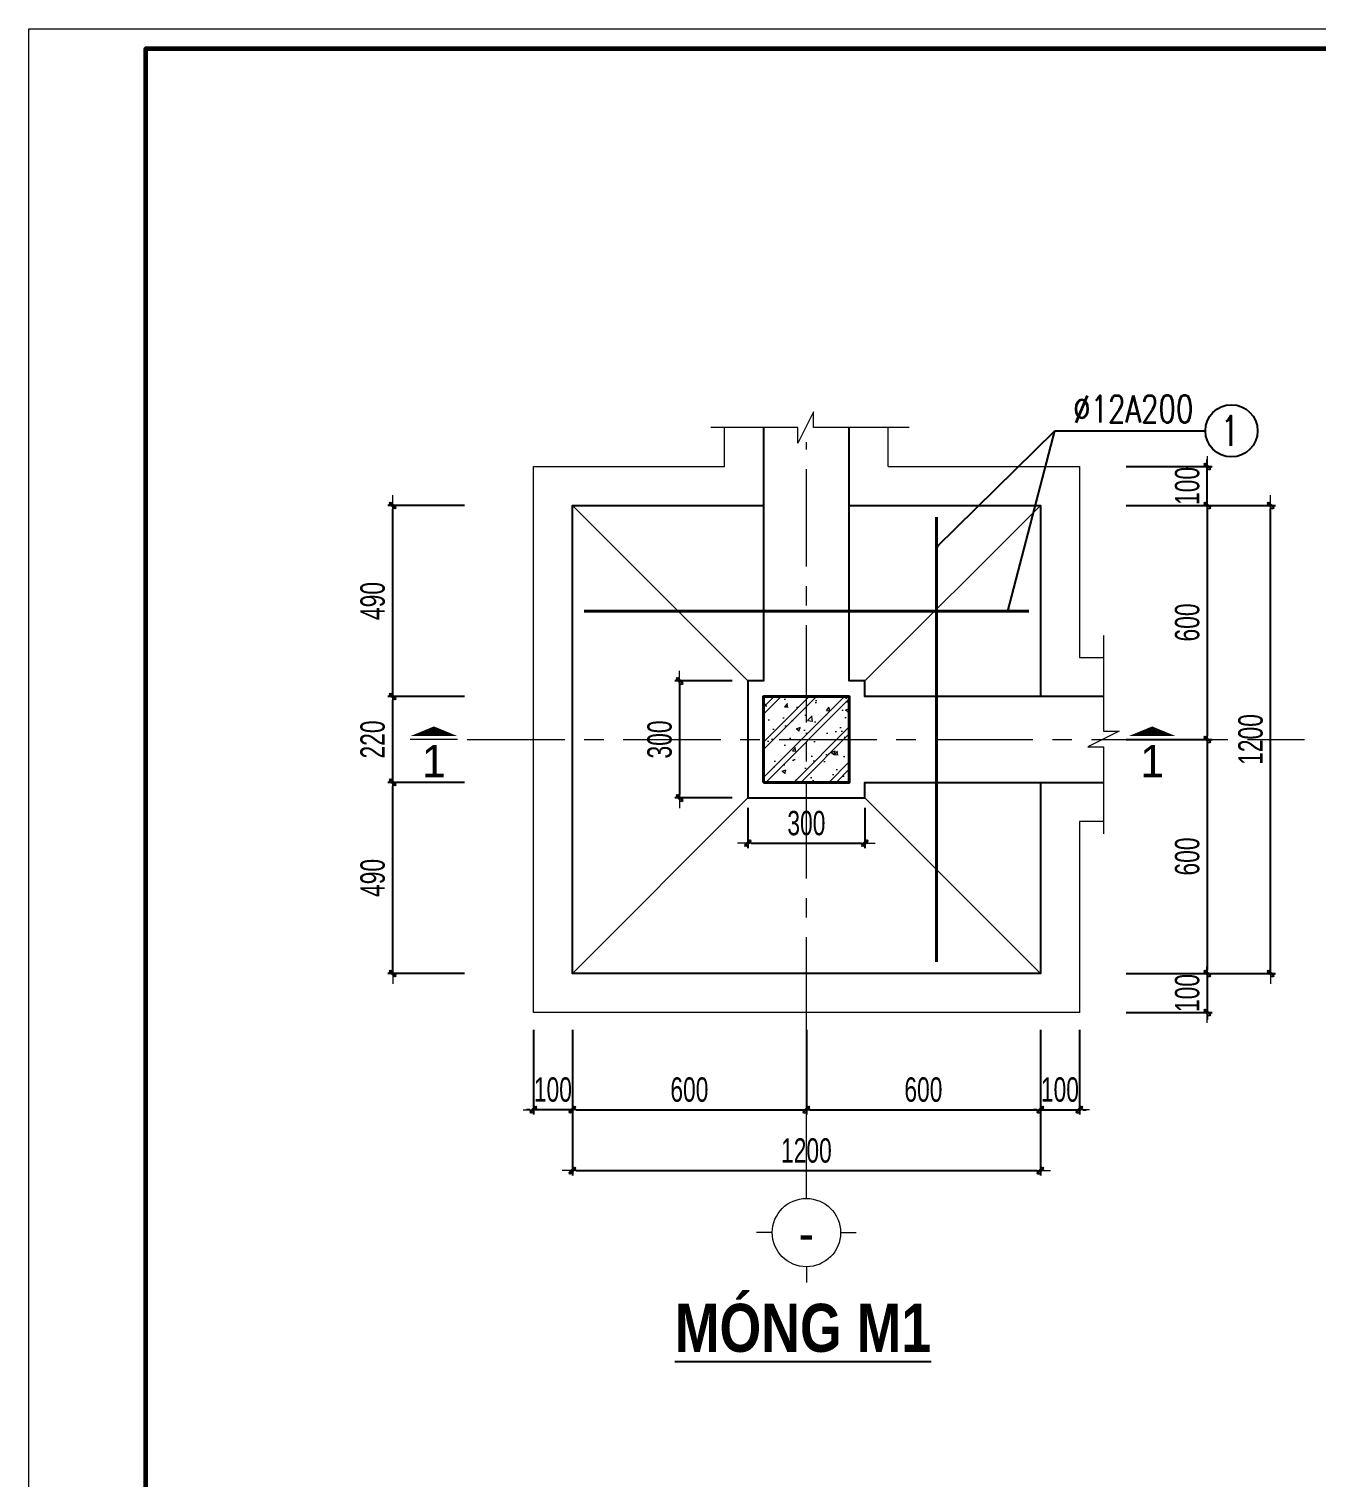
# Model space of a CAD drawing. Header units: millimetres. Extents: x 19378 to 228036, y -611253 to -529584.
# Drawn here: x 175535 to 178835, y -552060 to -548347 of the extents above; entities that cross this region are included whole.
import ezdxf
from ezdxf.enums import TextEntityAlignment as Align

# ---------------------------------------------------------------- set-up
doc = ezdxf.new("R2010")
doc.units = ezdxf.units.MM
doc.header["$MEASUREMENT"] = 0
doc.header["$PDMODE"] = 32
doc.linetypes.add('CENTER', pattern=[2, 1.25, -0.25, 0.25, -0.25])
doc.layers.get('Defpoints').update_dxf_attribs({"color": 1})
doc.layers.add('Khungten_LCDI', color=7, linetype='Continuous')
for name, color, linetype, lineweight in [('LC Dim', 8, 'Continuous', 18), ('LC Hatch', 252, 'Continuous', 9), ('LC ISO', 153, 'Continuous', 13), ('LC Khac', 4, 'Continuous', 9), ('LC Net dam2', 6, 'Continuous', 40), ('LC Net manh', 236, 'Continuous', 5), ('LC Net thay', 7, 'Continuous', 25), ('LC Text1', 3, 'Continuous', 20), ('LC Text2', 7, 'Continuous', 25), ('TRUC', 251, 'CENTER', 5)]:
    doc.layers.add(name, color=color, linetype=linetype, lineweight=lineweight)
doc.styles.add('HOATBIF', font='hoatbif.shx', dxfattribs={"width": 0.7})
doc.styles.add('Khungten', font='VHAVAN_1.TTF', dxfattribs={"width": 0.9, "height": 5000})
doc.styles.add('LC 1', font='VHAVANB_1.TTF')
doc.styles.add('LC 3', font='vnsimli.shx', dxfattribs={"width": 0.75})
doc.styles.add('LC3', font='VHARIALB_1.TTF', dxfattribs={"width": 0.8})
doc.styles.add('Title', font='VHBLACK_1.TTF', dxfattribs={"width": 0.8})
doc.dimstyles.new('1-100(1-25)', dxfattribs={"dimscale": 25, "dimtxt": 2.5, "dimasz": 0.35, "dimexe": 0.5, "dimexo": 0, "dimgap": 0.8, "dimtad": 1, "dimdec": 0, "dimzin": 0, "dimdsep": 46, "dimtxsty": 'HOATBIF', "dimblk1": 'DOT', "dimblk2": 'DOT', "dimsah": 1, "dimcen": -1, "dimdle": 1, "dimclrd": 256, "dimclre": 256, "dimclrt": 4, "dimadec": 3, "dimazin": 2, "dimtfac": 0.333333, "dimtdec": 0, "dimtix": 1, "dimtmove": 2, "dimatfit": 3, "dimldrblk": 'DOT', "dimfxl": 1, "dimtvp": 0.833333, "dimtolj": 1, "dimtzin": 0, "dimarcsym": 0})
doc.dimstyles.new('mb', dxfattribs={"dimscale": 71, "dimtxt": 2.5, "dimasz": 0.35, "dimexe": 0.5, "dimexo": 0, "dimgap": 0.8, "dimtad": 1, "dimdec": 0, "dimzin": 0, "dimdsep": 46, "dimtxsty": 'HOATBIF', "dimblk1": 'DOT', "dimblk2": 'DOT', "dimsah": 1, "dimcen": -1, "dimdle": 1, "dimclrd": 256, "dimclre": 256, "dimclrt": 4, "dimadec": 3, "dimazin": 2, "dimtfac": 0.333333, "dimtdec": 0, "dimtix": 1, "dimtmove": 2, "dimatfit": 3, "dimldrblk": 'DOT', "dimfxl": 1, "dimtvp": 0.833333, "dimtolj": 1, "dimtzin": 0, "dimarcsym": 0})

# ---------------------------------------------------------------- blocks, each defined once
blk = doc.blocks.new('Nha o can bo nhan vien Trung doan')
at = {"layer": 'Defpoints', "lineweight": 0}
blk.add_lwpolyline([(-1200, -14850), (-1200, 14850), (40800, 14850), (40800, -14850)], close=True, dxfattribs=at)
at = {"layer": 'Khungten_LCDI', "color": 5, "lineweight": 60}
blk.add_lwpolyline([(0, -14650), (0, 14650), (40600, 14650), (40600, -14650)], close=True, dxfattribs=at)
at = {"color": 7, "style": 'Khungten', "width": 0.8}
for tag, p in [('REVISION', (39499, -10746)), ('NGAYHT', (39546, -11609))]:
    blk.add_attdef(tag, text='', height=200, dxfattribs=at).set_placement(p, align=Align.CENTER)
at = {"layer": 'LC Text1', "style": 'Title', "width": 1.485915}
for tag, p, p2 in [('TENBANVE1', (36913, -8886), (40339, -8886)), ('TENBANVE2', (36913, -9562), (40339, -9562))]:
    blk.add_attdef(tag, text='', height=250, dxfattribs=at).set_placement(p, p2, align=Align.FIT)
at = {"layer": 'LC Text1', "style": 'Title', "width": 0.7}
blk.add_attdef('SOBANVE', text='', height=250, dxfattribs=at).set_placement((39562, -13896), align=Align.CENTER)
blk = doc.blocks.new('DOT')
at = {"layer": 'LC Dim'}
blk.add_line((-3, 0), (3, 0), dxfattribs=at)
at = {"layer": 'LC Dim', "color": 4}
blk.add_line((-1, -1), (1, 1), dxfattribs=at)
blk.add_lwpolyline([(0.5, 1), (-1, -0.5), (-0.5, -1), (1, 0.5)], close=True, dxfattribs=at)
blk = doc.blocks.new('*D112')
at = {"layer": 'Defpoints', "color": 0, "ltscale": 500, "transparency": 16777216}
for p in [(176928.7, -550913.5), (177528.7, -550913.5), (177528.7, -551117.9)]:
    blk.add_point(p, dxfattribs=at)
at = {"layer": 'LC Dim', "lineweight": -2, "ltscale": 500, "transparency": 16777216}
for p, q in [((176928.7, -550913.5), (176928.7, -551130.4)), ((177528.7, -550913.5), (177528.7, -551130.4)), ((176937.5, -551117.9), (177520, -551117.9))]:
    blk.add_line(p, q, dxfattribs=at)
at = {"layer": 'LC Dim', "lineweight": -2, "ltscale": 500, "transparency": 16777216, "xscale": 8.75, "yscale": 8.75, "zscale": 8.75, "rotation": 180}
blk.add_blockref('DOT', (176928.7, -551117.9), dxfattribs=at)
at = {"layer": 'LC Dim', "lineweight": -2, "ltscale": 500, "transparency": 16777216, "xscale": 8.75, "yscale": 8.75, "zscale": 8.75}
blk.add_blockref('DOT', (177528.7, -551117.9), dxfattribs=at)
at = {"layer": 'LC Dim', "color": 4, "ltscale": 500, "transparency": 16777216, "insert": (177228.7, -551066.7), "char_height": 62.5, "attachment_point": 5, "style": 'HOATBIF'}
blk.add_mtext('\\A1;600', dxfattribs=at)
blk = doc.blocks.new('*D113')
at = {"layer": 'Defpoints', "color": 0, "ltscale": 2, "transparency": 16777216}
for p in [(177528.7, -550913.5), (178128.7, -550913.5), (178128.7, -551117.9)]:
    blk.add_point(p, dxfattribs=at)
at = {"layer": 'LC Dim', "lineweight": -2, "ltscale": 2, "transparency": 16777216}
for p, q in [((177528.7, -550913.5), (177528.7, -551130.4)), ((178128.7, -550913.5), (178128.7, -551130.4)), ((177537.5, -551117.9), (178120, -551117.9))]:
    blk.add_line(p, q, dxfattribs=at)
at = {"layer": 'LC Dim', "lineweight": -2, "ltscale": 2, "transparency": 16777216, "xscale": 8.75, "yscale": 8.75, "zscale": 8.75, "rotation": 180}
blk.add_blockref('DOT', (177528.7, -551117.9), dxfattribs=at)
at = {"layer": 'LC Dim', "lineweight": -2, "ltscale": 2, "transparency": 16777216, "xscale": 8.75, "yscale": 8.75, "zscale": 8.75}
blk.add_blockref('DOT', (178128.7, -551117.9), dxfattribs=at)
at = {"layer": 'LC Dim', "color": 4, "ltscale": 2, "transparency": 16777216, "insert": (177828.7, -551066.7), "char_height": 62.5, "attachment_point": 5, "style": 'HOATBIF'}
blk.add_mtext('\\A1;600', dxfattribs=at)
blk = doc.blocks.new('*D114')
at = {"layer": 'Defpoints', "color": 0, "ltscale": 500, "transparency": 16777216}
for p in [(178348.2, -549568.8), (178348.2, -550168.8), (178556.5, -550168.8)]:
    blk.add_point(p, dxfattribs=at)
at = {"layer": 'LC Dim', "lineweight": -2, "ltscale": 500, "transparency": 16777216}
for p, q in [((178348.2, -549568.8), (178569, -549568.8)), ((178556.5, -549577.5), (178556.5, -550160)), ((178348.2, -550168.8), (178569, -550168.8))]:
    blk.add_line(p, q, dxfattribs=at)
at = {"layer": 'LC Dim', "lineweight": -2, "ltscale": 500, "transparency": 16777216, "xscale": 8.75, "yscale": 8.75, "zscale": 8.75}
for p, rotation in [((178556.5, -549568.8), 90), ((178556.5, -550168.8), 270)]:
    blk.add_blockref('DOT', p, dxfattribs=dict(at, rotation=rotation))
at = {"layer": 'LC Dim', "color": 4, "ltscale": 500, "transparency": 16777216, "insert": (178505.3, -549868.8), "char_height": 62.5, "attachment_point": 5, "rotation": 90, "style": 'HOATBIF'}
blk.add_mtext('\\A1;600', dxfattribs=at)
blk = doc.blocks.new('*D115')
at = {"layer": 'Defpoints', "color": 0, "ltscale": 500, "transparency": 16777216}
for p in [(178348.2, -550168.8), (178348.2, -550768.8), (178556.5, -550768.8)]:
    blk.add_point(p, dxfattribs=at)
at = {"layer": 'LC Dim', "lineweight": -2, "ltscale": 500, "transparency": 16777216}
for p, q in [((178348.2, -550168.8), (178569, -550168.8)), ((178556.5, -550177.5), (178556.5, -550760)), ((178348.2, -550768.8), (178569, -550768.8))]:
    blk.add_line(p, q, dxfattribs=at)
at = {"layer": 'LC Dim', "lineweight": -2, "ltscale": 500, "transparency": 16777216, "xscale": 8.75, "yscale": 8.75, "zscale": 8.75}
for p, rotation in [((178556.5, -550168.8), 90), ((178556.5, -550768.8), 270)]:
    blk.add_blockref('DOT', p, dxfattribs=dict(at, rotation=rotation))
at = {"layer": 'LC Dim', "color": 4, "ltscale": 500, "transparency": 16777216, "insert": (178505.3, -550468.8), "char_height": 62.5, "attachment_point": 5, "rotation": 90, "style": 'HOATBIF'}
blk.add_mtext('\\A1;600', dxfattribs=at)
blk = doc.blocks.new('*D116')
at = {"layer": 'Defpoints', "color": 0, "ltscale": 500, "transparency": 16777216}
for p in [(178348.2, -550768.8), (178348.2, -550868.8), (178556.5, -550868.8)]:
    blk.add_point(p, dxfattribs=at)
at = {"layer": 'LC Dim', "lineweight": -2, "ltscale": 500, "transparency": 16777216}
for p, q in [((178556.5, -550760), (178556.5, -550751.3)), ((178348.2, -550768.8), (178569, -550768.8)), ((178556.5, -550768.8), (178556.5, -550868.8)), ((178348.2, -550868.8), (178569, -550868.8)), ((178556.5, -550877.5), (178556.5, -550886.3))]:
    blk.add_line(p, q, dxfattribs=at)
at = {"layer": 'LC Dim', "lineweight": -2, "ltscale": 500, "transparency": 16777216, "xscale": 8.75, "yscale": 8.75, "zscale": 8.75}
for p, rotation in [((178556.5, -550768.8), 270), ((178556.5, -550868.8), 90)]:
    blk.add_blockref('DOT', p, dxfattribs=dict(at, rotation=rotation))
at = {"layer": 'LC Dim', "color": 4, "ltscale": 500, "transparency": 16777216, "insert": (178505.3, -550818.8), "char_height": 62.5, "attachment_point": 5, "rotation": 90, "style": 'HOATBIF'}
blk.add_mtext('\\A1;100', dxfattribs=at)
blk = doc.blocks.new('*D117')
at = {"layer": 'Defpoints', "color": 0, "ltscale": 500, "transparency": 16777216}
for p in [(178348.2, -549568.8), (178718.9, -549568.8), (178348.2, -550768.8)]:
    blk.add_point(p, dxfattribs=at)
at = {"layer": 'LC Dim', "lineweight": -2, "ltscale": 500, "transparency": 16777216}
for p, q in [((178348.2, -549568.8), (178731.4, -549568.8)), ((178718.9, -550760), (178718.9, -549577.5)), ((178348.2, -550768.8), (178731.4, -550768.8))]:
    blk.add_line(p, q, dxfattribs=at)
at = {"layer": 'LC Dim', "lineweight": -2, "ltscale": 500, "transparency": 16777216, "xscale": 8.75, "yscale": 8.75, "zscale": 8.75}
for p, rotation in [((178718.9, -549568.8), 90), ((178718.9, -550768.8), 270)]:
    blk.add_blockref('DOT', p, dxfattribs=dict(at, rotation=rotation))
at = {"layer": 'LC Dim', "color": 4, "ltscale": 500, "transparency": 16777216, "insert": (178667.7, -550168.8), "char_height": 62.5, "attachment_point": 5, "rotation": 90, "style": 'HOATBIF'}
blk.add_mtext('\\A1;1200', dxfattribs=at)
blk = doc.blocks.new('*D118')
at = {"layer": 'Defpoints', "color": 0, "ltscale": 500, "transparency": 16777216}
for p in [(178128.7, -550913.5), (178228.7, -550913.5), (178228.7, -551117.9)]:
    blk.add_point(p, dxfattribs=at)
at = {"layer": 'LC Dim', "lineweight": -2, "ltscale": 500, "transparency": 16777216}
for p, q in [((178128.7, -550913.5), (178128.7, -551130.4)), ((178228.7, -550913.5), (178228.7, -551130.4)), ((178120, -551117.9), (178111.2, -551117.9)), ((178128.7, -551117.9), (178228.7, -551117.9)), ((178237.5, -551117.9), (178246.2, -551117.9))]:
    blk.add_line(p, q, dxfattribs=at)
at = {"layer": 'LC Dim', "lineweight": -2, "ltscale": 500, "transparency": 16777216, "xscale": 8.75, "yscale": 8.75, "zscale": 8.75}
blk.add_blockref('DOT', (178128.7, -551117.9), dxfattribs=at)
at = {"layer": 'LC Dim', "lineweight": -2, "ltscale": 500, "transparency": 16777216, "xscale": 8.75, "yscale": 8.75, "zscale": 8.75, "rotation": 180}
blk.add_blockref('DOT', (178228.7, -551117.9), dxfattribs=at)
at = {"layer": 'LC Dim', "color": 4, "ltscale": 500, "transparency": 16777216, "insert": (178178.7, -551066.7), "char_height": 62.5, "attachment_point": 5, "style": 'HOATBIF'}
blk.add_mtext('\\A1;100', dxfattribs=at)
blk = doc.blocks.new('*D119')
at = {"layer": 'Defpoints', "color": 0, "ltscale": 500, "transparency": 16777216}
for p in [(176828.7, -550913.5), (176928.7, -550913.5), (176828.7, -551117.9)]:
    blk.add_point(p, dxfattribs=at)
at = {"layer": 'LC Dim', "lineweight": -2, "ltscale": 500, "transparency": 16777216}
for p, q in [((176828.7, -550913.5), (176828.7, -551130.4)), ((176928.7, -550913.5), (176928.7, -551130.4)), ((176820, -551117.9), (176811.2, -551117.9)), ((176928.7, -551117.9), (176828.7, -551117.9)), ((176937.5, -551117.9), (176946.2, -551117.9))]:
    blk.add_line(p, q, dxfattribs=at)
at = {"layer": 'LC Dim', "lineweight": -2, "ltscale": 500, "transparency": 16777216, "xscale": 8.75, "yscale": 8.75, "zscale": 8.75}
blk.add_blockref('DOT', (176828.7, -551117.9), dxfattribs=at)
at = {"layer": 'LC Dim', "lineweight": -2, "ltscale": 500, "transparency": 16777216, "xscale": 8.75, "yscale": 8.75, "zscale": 8.75, "rotation": 180}
blk.add_blockref('DOT', (176928.7, -551117.9), dxfattribs=at)
at = {"layer": 'LC Dim', "color": 4, "ltscale": 500, "transparency": 16777216, "insert": (176878.7, -551066.7), "char_height": 62.5, "attachment_point": 5, "style": 'HOATBIF'}
blk.add_mtext('\\A1;100', dxfattribs=at)
blk = doc.blocks.new('*D120')
at = {"layer": 'Defpoints', "color": 0, "ltscale": 500, "transparency": 16777216}
for p in [(178348.2, -549468.8), (178556.5, -549468.8), (178348.2, -549568.8)]:
    blk.add_point(p, dxfattribs=at)
at = {"layer": 'LC Dim', "lineweight": -2, "ltscale": 500, "transparency": 16777216}
for p, q in [((178556.5, -549460), (178556.5, -549451.3)), ((178348.2, -549468.8), (178569, -549468.8)), ((178556.5, -549568.8), (178556.5, -549468.8)), ((178348.2, -549568.8), (178569, -549568.8)), ((178556.5, -549577.5), (178556.5, -549586.3))]:
    blk.add_line(p, q, dxfattribs=at)
at = {"layer": 'LC Dim', "lineweight": -2, "ltscale": 500, "transparency": 16777216, "xscale": 8.75, "yscale": 8.75, "zscale": 8.75}
for p, rotation in [((178556.5, -549468.8), 270), ((178556.5, -549568.8), 90)]:
    blk.add_blockref('DOT', p, dxfattribs=dict(at, rotation=rotation))
at = {"layer": 'LC Dim', "color": 4, "ltscale": 500, "transparency": 16777216, "insert": (178505.3, -549518.8), "char_height": 62.5, "attachment_point": 5, "rotation": 90, "style": 'HOATBIF'}
blk.add_mtext('\\A1;100', dxfattribs=at)
blk = doc.blocks.new('TIEUDE1')
at = {"layer": 'LC Text2', "color": 7, "style": 'LC 1'}
blk.add_attdef('TIªU§Ò', text='', height=5, dxfattribs=at).set_placement((0, 0), align=Align.BOTTOM_CENTER)
blk.add_attdef('TL', text='', height=3, dxfattribs=at).set_placement((0, -2), align=Align.TOP_CENTER)
blk = doc.blocks.new('TTRUC')
at = {"layer": 'LC ISO'}
for p, q in [((0, 6.95), (0, 10.13)), ((-6.95, 0), (-10.13, 0)), ((6.95, 0), (10.13, 0)), ((0, -6.95), (0, -10.13))]:
    blk.add_line(p, q, dxfattribs=at)
at = {"layer": 'LC Net manh'}
blk.add_circle((0, 0), 6.95, dxfattribs=at)
blk = doc.blocks.new('*D121')
at = {"layer": 'Defpoints', "color": 0, "ltscale": 500, "transparency": 16777216}
for p in [(177378.7, -550343.7), (177678.7, -550343.7), (177678.7, -550434.7)]:
    blk.add_point(p, dxfattribs=at)
at = {"layer": 'LC Dim', "lineweight": -2, "ltscale": 500, "transparency": 16777216}
for p, q in [((177378.7, -550343.7), (177378.7, -550447.2)), ((177678.7, -550343.7), (177678.7, -550447.2)), ((177387.5, -550434.7), (177670, -550434.7))]:
    blk.add_line(p, q, dxfattribs=at)
at = {"layer": 'LC Dim', "lineweight": -2, "ltscale": 500, "transparency": 16777216, "xscale": 8.75, "yscale": 8.75, "zscale": 8.75, "rotation": 180}
blk.add_blockref('DOT', (177378.7, -550434.7), dxfattribs=at)
at = {"layer": 'LC Dim', "lineweight": -2, "ltscale": 500, "transparency": 16777216, "xscale": 8.75, "yscale": 8.75, "zscale": 8.75}
blk.add_blockref('DOT', (177678.7, -550434.7), dxfattribs=at)
at = {"layer": 'LC Dim', "color": 4, "ltscale": 500, "transparency": 16777216, "insert": (177528.7, -550383.5), "char_height": 62.5, "attachment_point": 5, "style": 'HOATBIF'}
blk.add_mtext('\\A1;300', dxfattribs=at)
blk = doc.blocks.new('*D122')
at = {"layer": 'Defpoints', "color": 0, "ltscale": 500, "transparency": 16777216}
for p in [(177338.2, -550018.8), (177203.7, -550318.8), (177338.2, -550318.8)]:
    blk.add_point(p, dxfattribs=at)
at = {"layer": 'LC Dim', "lineweight": -2, "ltscale": 500, "transparency": 16777216}
for p, q in [((177338.2, -550018.8), (177191.2, -550018.8)), ((177203.7, -550027.5), (177203.7, -550310)), ((177338.2, -550318.8), (177191.2, -550318.8))]:
    blk.add_line(p, q, dxfattribs=at)
at = {"layer": 'LC Dim', "lineweight": -2, "ltscale": 500, "transparency": 16777216, "xscale": 8.75, "yscale": 8.75, "zscale": 8.75}
for p, rotation in [((177203.7, -550018.8), 90), ((177203.7, -550318.8), 270)]:
    blk.add_blockref('DOT', p, dxfattribs=dict(at, rotation=rotation))
at = {"layer": 'LC Dim', "color": 4, "ltscale": 500, "transparency": 16777216, "insert": (177152.5, -550168.8), "char_height": 62.5, "attachment_point": 5, "rotation": 90, "style": 'HOATBIF'}
blk.add_mtext('\\A1;300', dxfattribs=at)
blk = doc.blocks.new('A$C244B5B27')
at = {"layer": 'LC Hatch'}
h = blk.add_hatch(dxfattribs=at)
h.set_pattern_fill('CHAU-01', color=256, scale=15, pattern_type=2)
h.set_pattern_definition([(50, (-1043319.22, 434015.82), (107.5890274, -9.41282), [11.25, -123.75]), (355, (-1043319.22, 434015.82), (-20.8127, 112.82882), [9, -99]), (100.4514, (-1043310.25, 434015.04), (86.776407, 103.415931), [9.561029, -105.171317]), (46.1842, (-1043319.22, 434045.82), (160.086157, -24.827852), [16.875, -185.625]), (96.6356, (-1043305.88, 434043.75), (140.199406, 146.11768), [14.341543, -157.75695]), (351.1842, (-1043319.22, 434045.82), (140.199292, 146.11779), [13.5, -148.5]), (21, (-1043304.22, 434038.32), (89.536058, -60.3928336), [11.25, -123.75]), (326, (-1043304.22, 434038.32), (36.4973, 108.772507), [9, -99]), (71.4514, (-1043296.76, 434033.29), (126.033394, 48.3795745), [9.561029, -105.171317]), (37.5, (-1043319.22, 434015.823), (1.8239783, 49.9340781), [0, -97.8, 0, -100.5, 0, -99.375]), (7.5, (-1043319.22, 434015.82), (39.4604306, 59.1617568), [0, -57.3, 0, -95.55, 0, -37.875]), (327.5, (-1043352.67, 434015.823), (80.0733654, -3.3832308), [0, -37.5, 0, -117, 0, -155.25]), (317.5, (-1043367.67, 434015.82), (87.4779254, 15.0157473), [0, -48.75, 0, -77.7, 0, -110.25]), (45, (-1043319.22, 434015.82), (-45.0780573, 45.0780573), []), (45, (-1043319.22, 434034.2), (-45.0780573, 45.0780573), [])])
h.paths.add_polyline_path([(110, 110), (-110, 110), (-110, -110), (110, -110)])
at = {"layer": 'LC Net dam2'}
blk.add_lwpolyline([(-110, -110), (110, -110), (110, 110), (-110, 110)], close=True, dxfattribs=at)
blk = doc.blocks.new('*D129')
at = {"layer": 'Defpoints', "color": 0, "ltscale": 2, "transparency": 16777216}
for p in [(176928.7, -550913.5), (178128.7, -550913.5), (178128.7, -551274.2)]:
    blk.add_point(p, dxfattribs=at)
at = {"layer": 'LC Dim', "lineweight": -2, "ltscale": 2, "transparency": 16777216}
for p, q in [((176928.7, -550913.5), (176928.7, -551286.7)), ((178128.7, -550913.5), (178128.7, -551286.7)), ((176937.5, -551274.2), (178120, -551274.2))]:
    blk.add_line(p, q, dxfattribs=at)
at = {"layer": 'LC Dim', "lineweight": -2, "ltscale": 2, "transparency": 16777216, "xscale": 8.75, "yscale": 8.75, "zscale": 8.75, "rotation": 180}
blk.add_blockref('DOT', (176928.7, -551274.2), dxfattribs=at)
at = {"layer": 'LC Dim', "lineweight": -2, "ltscale": 2, "transparency": 16777216, "xscale": 8.75, "yscale": 8.75, "zscale": 8.75}
blk.add_blockref('DOT', (178128.7, -551274.2), dxfattribs=at)
at = {"layer": 'LC Dim', "color": 4, "ltscale": 2, "transparency": 16777216, "insert": (177528.7, -551222.9), "char_height": 62.5, "attachment_point": 5, "style": 'HOATBIF'}
blk.add_mtext('\\A1;1200', dxfattribs=at)
blk = doc.blocks.new('*D130')
at = {"layer": 'Defpoints', "color": 0, "ltscale": 500, "transparency": 16777216}
for p in [(176468, -550278.8), (176651.8, -550278.8), (176651.8, -550768.8)]:
    blk.add_point(p, dxfattribs=at)
at = {"layer": 'LC Dim', "lineweight": -2, "ltscale": 500, "transparency": 16777216}
for p, q in [((176651.8, -550278.8), (176455.5, -550278.8)), ((176468, -550760), (176468, -550287.5)), ((176651.8, -550768.8), (176455.5, -550768.8))]:
    blk.add_line(p, q, dxfattribs=at)
at = {"layer": 'LC Dim', "lineweight": -2, "ltscale": 500, "transparency": 16777216, "xscale": 8.75, "yscale": 8.75, "zscale": 8.75}
for p, rotation in [((176468, -550278.8), 90), ((176468, -550768.8), 270)]:
    blk.add_blockref('DOT', p, dxfattribs=dict(at, rotation=rotation))
at = {"layer": 'LC Dim', "color": 4, "ltscale": 500, "transparency": 16777216, "insert": (176416.8, -550523.8), "char_height": 62.5, "attachment_point": 5, "rotation": 90, "style": 'HOATBIF'}
blk.add_mtext('\\A1;490', dxfattribs=at)
blk = doc.blocks.new('*D131')
at = {"layer": 'Defpoints', "color": 0, "ltscale": 500, "transparency": 16777216}
for p in [(176468, -550058.8), (176651.8, -550058.8), (176651.8, -550278.8)]:
    blk.add_point(p, dxfattribs=at)
at = {"layer": 'LC Dim', "lineweight": -2, "ltscale": 500, "transparency": 16777216}
for p, q in [((176651.8, -550058.8), (176455.5, -550058.8)), ((176468, -550270), (176468, -550067.5)), ((176651.8, -550278.8), (176455.5, -550278.8))]:
    blk.add_line(p, q, dxfattribs=at)
at = {"layer": 'LC Dim', "lineweight": -2, "ltscale": 500, "transparency": 16777216, "xscale": 8.75, "yscale": 8.75, "zscale": 8.75}
for p, rotation in [((176468, -550058.8), 90), ((176468, -550278.8), 270)]:
    blk.add_blockref('DOT', p, dxfattribs=dict(at, rotation=rotation))
at = {"layer": 'LC Dim', "color": 4, "ltscale": 500, "transparency": 16777216, "insert": (176416.8, -550168.8), "char_height": 62.5, "attachment_point": 5, "rotation": 90, "style": 'HOATBIF'}
blk.add_mtext('\\A1;220', dxfattribs=at)
blk = doc.blocks.new('*D132')
at = {"layer": 'Defpoints', "color": 0, "ltscale": 500, "transparency": 16777216}
for p in [(176468, -549568.8), (176651.8, -549568.8), (176651.8, -550058.8)]:
    blk.add_point(p, dxfattribs=at)
at = {"layer": 'LC Dim', "lineweight": -2, "ltscale": 500, "transparency": 16777216}
for p, q in [((176651.8, -549568.8), (176455.5, -549568.8)), ((176468, -550050), (176468, -549577.5)), ((176651.8, -550058.8), (176455.5, -550058.8))]:
    blk.add_line(p, q, dxfattribs=at)
at = {"layer": 'LC Dim', "lineweight": -2, "ltscale": 500, "transparency": 16777216, "xscale": 8.75, "yscale": 8.75, "zscale": 8.75}
for p, rotation in [((176468, -549568.8), 90), ((176468, -550058.8), 270)]:
    blk.add_blockref('DOT', p, dxfattribs=dict(at, rotation=rotation))
at = {"layer": 'LC Dim', "color": 4, "ltscale": 500, "transparency": 16777216, "insert": (176416.8, -549813.8), "char_height": 62.5, "attachment_point": 5, "rotation": 90, "style": 'HOATBIF'}
blk.add_mtext('\\A1;490', dxfattribs=at)

msp = doc.modelspace()

# ---------------------------------------------------------------- linework, layer by layer
at = {"layer": 'LC Khac', "color": 1, "ltscale": 2}
for p, q in [((176634.5, -550168.8, 0), (176513.1, -550168.8, 0)), ((178476, -550168.8, 0), (178354.6, -550168.8, 0))]:
    msp.add_line(p, q, dxfattribs=at)
at = {"layer": 'LC Khac', "color": 1, "ltscale": 2, "elevation": 0}
for points in [[(176573.8, -550135.3, 0, 117.9, 0), (176573.8, -550159.6, 68.8, 68.8, 0)], [(178415.3, -550135.3, 0, 117.9, 0), (178415.3, -550159.6, 68.8, 68.8, 0)]]:
    msp.add_lwpolyline(points, format="xyseb", dxfattribs=at)
at = {"layer": 'LC Net dam2'}
for p, q in [((177862.7, -550738.8, 0), (177862.7, -549598.8, 0)), ((178098.7, -549839.5, 0), (176958.7, -549839.5, 0))]:
    msp.add_line(p, q, dxfattribs=at)
at = {"layer": 'LC Net manh', "ltscale": 2}
for p, q in [((177738.7, -549468.8, 0), (177738.7, -549369, 0)), ((177738.7, -549468.8, 0), (178228.7, -549468.8, 0)), ((178228.7, -549468.8, 0), (178228.7, -549958.8, 0)), ((177378.7, -550018.8, 0), (176928.7, -549568.8, 0)), ((177678.7, -550018.8, 0), (178128.7, -549568.8, 0)), ((178228.7, -549958.8, 0), (178290.4, -549958.8, 0)), ((177378.7, -550318.8, 0), (176928.7, -550768.8, 0)), ((177678.7, -550318.8, 0), (178128.7, -550768.8, 0)), ((178228.7, -550378.8, 0), (178228.7, -550868.8, 0)), ((178290.4, -550378.8, 0), (178228.7, -550378.8, 0)), ((178228.7, -550868.8, 0), (177738.7, -550868.8, 0))]:
    msp.add_line(p, q, dxfattribs=at)
at = {"layer": 'LC Net manh', "ltscale": 2, "elevation": 0}
for points in [[(177792.1, -549369), (177546.6, -549369), (177546.6, -549329), (177506.6, -549409), (177506.6, -549369), (177283.6, -549369)], [(177738.7, -550868.8), (176828.7, -550868.8), (176828.7, -549468.8), (177318.7, -549468.8), (177318.7, -549369)], [(178290.4, -549902.3), (178290.4, -550147.8), (178330.4, -550147.8), (178250.4, -550187.8), (178290.4, -550187.8), (178290.4, -550410.8)]]:
    msp.add_lwpolyline(points, dxfattribs=at)
at = {"layer": 'LC Net thay', "elevation": 0}
for points in [[(177418.7, -549369), (177418.7, -550018.8), (177378.7, -550018.8), (177378.7, -550318.8), (177678.7, -550318.8), (177678.7, -550278.8), (178290.4, -550278.8)], [(178290.4, -550058.8), (177678.7, -550058.8), (177678.7, -550018.8), (177638.7, -550018.8), (177638.7, -549369)]]:
    msp.add_lwpolyline(points, dxfattribs=at)
at = {"layer": 'LC Net thay', "ltscale": 2, "elevation": 0}
for points in [[(176928.7, -550168.8), (176928.7, -549568.8), (177418.7, -549568.8)], [(177638.7, -549568.8), (178128.7, -549568.8), (178128.7, -550058.8)], [(177638.7, -550768.8), (176928.7, -550768.8), (176928.7, -550168.8)], [(178128.7, -550278.8), (178128.7, -550768.8), (177638.7, -550768.8)]]:
    msp.add_lwpolyline(points, dxfattribs=at)
at = {"layer": 'LC Text2', "ltscale": 100}
msp.add_circle((178618.5, -549377.4, 0), 66.9, dxfattribs=at)
at = {"layer": 'TRUC', "ltscale": 200}
for p, q in [((177528.7, -551325.5, 0), (177528.7, -549406.7, 0)), ((176659.3, -550168.8, 0), (178805.5, -550168.8, 0))]:
    msp.add_line(p, q, dxfattribs=at)

# ---------------------------------------------------------------- block references
at = {"layer": 'LC Hatch', "ltscale": 2}
msp.add_blockref('A$C244B5B27', (177528.7, -550168.8, 0), dxfattribs=at)
at = {"layer": 'LC ISO', "xscale": 12.59805245045572, "yscale": 12.59805245045572, "zscale": 12.59805245045572}
msp.add_blockref('TTRUC', (177528.7, -551433.1, 0), dxfattribs=at)
at = {"layer": 'LC Net thay', "xscale": 0.2500028331738406, "yscale": 0.2500028331738406, "zscale": 0.2500028331738406}
msp.add_blockref('Nha o can bo nhan vien Trung doan', (175835.5, -552059.7, 0), dxfattribs=at)
at = {"layer": 'LC Text2'}
ref = msp.add_blockref('TIEUDE1', (177520, -551775.7, 0), dxfattribs=dict(at, xscale=25, yscale=25, zscale=25))
ref.add_attrib('TIªU§Ò', '%%UMãNG M1', dxfattribs={"color": 7, "height": 123.11, "style": 'LC3', "width": 0.8}).set_placement((177520, -551775.7, 0), align=Align.BOTTOM_CENTER)

# ---------------------------------------------------------------- texts
at = {"layer": 'LC Net thay', "ltscale": 2, "style": 'LC 1'}
for p in [(176573.8, -550224.3, 0), (178415.3, -550224.3, 0)]:
    msp.add_attdef('1', text='B', height=82.5, dxfattribs=at).set_placement(p, align=Align.MIDDLE_CENTER)
at = {"layer": 'LC Text1', "ltscale": 0.2, "style": 'LC 1', "width": 0.9}
msp.add_text('-', height=98.6, dxfattribs=at).set_placement((177528.7, -551513.3, 0), align=Align.BOTTOM_CENTER)
at = {"layer": 'LC Text2', "linetype": 'ByBlock', "style": 'LC 3', "width": 0.75}
msp.add_text('%%C12A200', height=69.44, dxfattribs=at).set_placement((178212.7, -549356, 0))
at = {"layer": 'LC Text2', "ltscale": 100, "style": 'LC 3', "width": 0.75}
msp.add_text('1', height=76.4, dxfattribs=at).set_placement((178614.7, -549377.4, 0), align=Align.MIDDLE_CENTER)

# ---------------------------------------------------------------- dimensions: what is measured, and where the dimension line sits
at = {"layer": 'LC Dim', "ltscale": 500}
for base, p1, p2, angle, picture, middle in [((178556.5, -549468.8, 0), (178348.2, -549568.8, 0), (178348.2, -549468.8, 0), 90, '*D120', (178505.3, -549518.8, 0)), ((176468, -549568.8, 0), (176651.8, -550058.8, 0), (176651.8, -549568.8, 0), 90, '*D132', (176416.8, -549813.8, 0)), ((178556.5, -550168.8, 0), (178348.2, -549568.8, 0), (178348.2, -550168.8, 0), 90, '*D114', (178505.3, -549868.8, 0)), ((178718.9, -549568.8, 0), (178348.2, -550768.8, 0), (178348.2, -549568.8, 0), 90, '*D117', (178667.7, -550168.8, 0)), ((177203.7, -550318.8, 0), (177338.2, -550018.8, 0), (177338.2, -550318.8, 0), 90, '*D122', (177152.5, -550168.8, 0)), ((176468, -550058.8, 0), (176651.8, -550278.8, 0), (176651.8, -550058.8, 0), 90, '*D131', (176416.8, -550168.8, 0)), ((178556.5, -550768.8, 0), (178348.2, -550168.8, 0), (178348.2, -550768.8, 0), 90, '*D115', (178505.3, -550468.8, 0)), ((176468, -550278.8, 0), (176651.8, -550768.8, 0), (176651.8, -550278.8, 0), 90, '*D130', (176416.8, -550523.8, 0)), ((177678.7, -550434.7, 0), (177378.7, -550343.7, 0), (177678.7, -550343.7, 0), 180, '*D121', (177528.7, -550383.5, 0)), ((178556.5, -550868.8, 0), (178348.2, -550768.8, 0), (178348.2, -550868.8, 0), 90, '*D116', (178505.3, -550818.8, 0))]:
    dim = msp.add_linear_dim(base=base, p1=p1, p2=p2, angle=angle, dimstyle='1-100(1-25)', dxfattribs=at)
    dim.commit()
    dim.dimension.update_dxf_attribs({"geometry": picture, "text_midpoint": middle})
for base, p1, p2, picture, middle in [((176828.7, -551117.9, 0), (176928.7, -550913.5, 0), (176828.7, -550913.5, 0), '*D119', (176878.7, -551066.7, 0)), ((177528.7, -551117.9, 0), (176928.7, -550913.5, 0), (177528.7, -550913.5, 0), '*D112', (177228.7, -551066.7, 0)), ((178228.7, -551117.9, 0), (178128.7, -550913.5, 0), (178228.7, -550913.5, 0), '*D118', (178178.7, -551066.7, 0))]:
    dim = msp.add_linear_dim(base=base, p1=p1, p2=p2, dimstyle='1-100(1-25)', dxfattribs=at)
    dim.commit()
    dim.dimension.update_dxf_attribs({"geometry": picture, "text_midpoint": middle})
at = {"layer": 'LC Dim', "ltscale": 2}
for base, p1, picture, middle in [((178128.7, -551274.2, 0), (176928.7, -550913.5, 0), '*D129', (177528.7, -551222.9, 0)), ((178128.7, -551117.9, 0), (177528.7, -550913.5, 0), '*D113', (177828.7, -551066.7, 0))]:
    dim = msp.add_linear_dim(base=base, p1=p1, p2=(178128.7, -550913.5, 0), dimstyle='mb', override={"dimscale": 25}, dxfattribs=at)
    dim.commit()
    dim.dimension.update_dxf_attribs({"geometry": picture, "text_midpoint": middle})

# ---------------------------------------------------------------- leaders
for points in [[(177862.7, -549675.9, 0), (178166, -549377.4, 0), (178551.6, -549377.4, 0)], [(178045.4, -549839.5, 0), (178166, -549377.4, 0), (178551.6, -549377.4, 0)]]:
    msp.add_leader(points, dimstyle='mb', override={"dimscale": 25}, dxfattribs=at)

doc.saveas('drawing.dxf')
